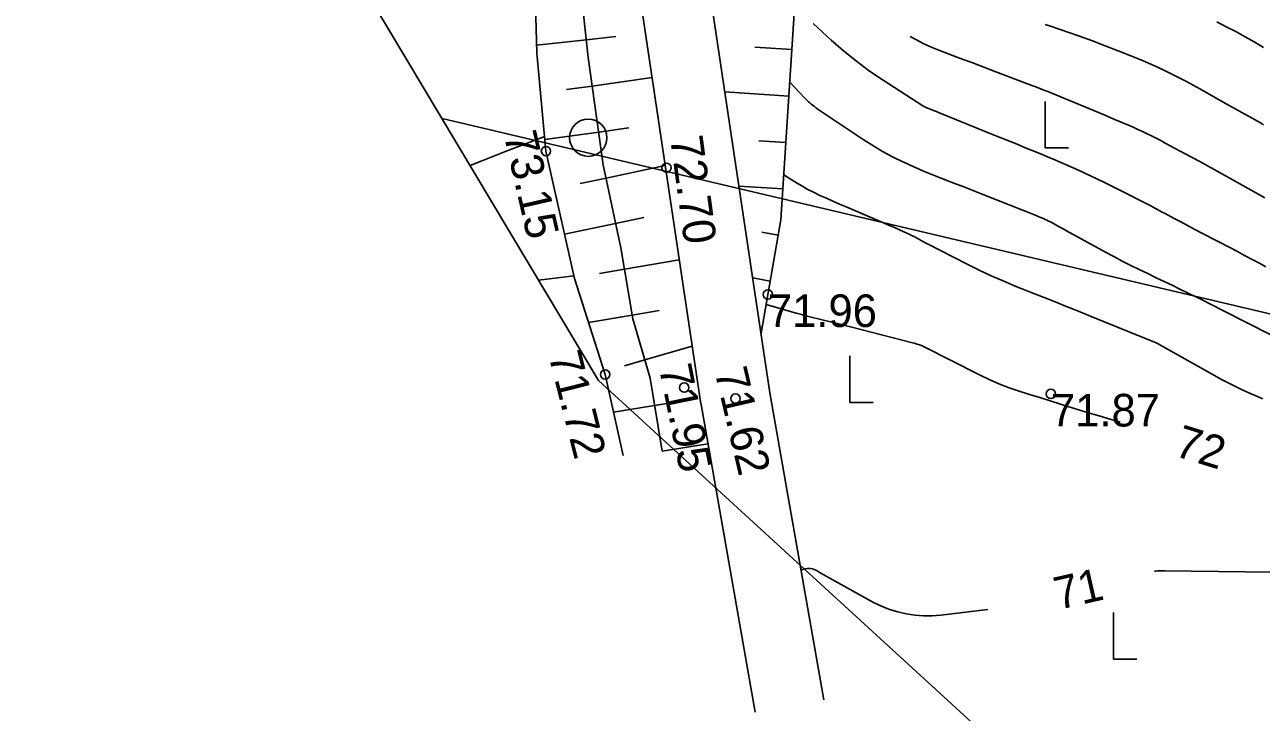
# Model space of a CAD drawing. Extents: x 672122 to 672963, y 6494983 to 6496223.
# Drawn here: x 672183.9 to 672237, y 6495806.7 to 6495836.2 of the extents above; entities that cross this region are included whole.
import ezdxf

# ---------------------------------------------------------------- set-up
doc = ezdxf.new("R2010")
doc.units = 0
for name, color, linetype in [('Default', 7, 'Continuous'), ('HALJASTUS', 7, 'Continuous'), ('HORISONTAAL', 7, 'Continuous'), ('KORGUS', 7, 'Continuous'), ('MOOTPIIR', 7, 'Continuous'), ('PLOKK', 7, 'Continuous'), ('RELJEEF', 7, 'Continuous'), ('TEE', 7, 'Continuous')]:
    doc.layers.add(name, color=color, linetype=linetype)

# ---------------------------------------------------------------- blocks, each defined once
blk = doc.blocks.new('RAIESM')
at = {"layer": 'Default'}
for points in [[(0, 2), (0, 0)], [(0, 0), (1, 0)]]:
    blk.add_lwpolyline(points, dxfattribs=at)
blk = doc.blocks.new('METS')
at = {"layer": 'Default'}
blk.add_circle((0, 0), 0.8, dxfattribs=at)

msp = doc.modelspace()

# ---------------------------------------------------------------- linework, layer by layer
at = {"layer": 'HORISONTAAL'}
for points in [[(672237.198, 6495825.799), (672236.897, 6495825.965), (672236.595, 6495826.129), (672236.292, 6495826.291), (672235.989, 6495826.452), (672235.685, 6495826.611), (672234.457, 6495827.249), (672234.215, 6495827.375), (672233.974, 6495827.501), (672233.734, 6495827.629), (672233.493, 6495827.757), (672233.271, 6495827.875), (672233.142, 6495827.944), (672233.013, 6495828.014), (672232.885, 6495828.083), (672232.757, 6495828.153), (672232.628, 6495828.223), (672232.499, 6495828.292), (672232.369, 6495828.36), (672232.239, 6495828.426), (672230.785, 6495829.165), (672230.246, 6495829.433), (672229.703, 6495829.694), (672229.156, 6495829.946), (672228.606, 6495830.19), (672228.146, 6495830.39), (672227.822, 6495830.528), (672227.498, 6495830.665), (672227.172, 6495830.799), (672226.846, 6495830.931), (672226.519, 6495831.061), (672226.192, 6495831.193), (672225.865, 6495831.325), (672225.539, 6495831.457), (672223.149, 6495832.43), (672223.063, 6495832.465), (672222.978, 6495832.499), (672222.892, 6495832.534), (672222.806, 6495832.567), (672222.669, 6495832.621), (672222.652, 6495832.628), (672222.635, 6495832.635), (672222.618, 6495832.643), (672222.601, 6495832.65), (672222.534, 6495832.682), (672222.517, 6495832.69), (672222.501, 6495832.698), (672222.485, 6495832.708), (672222.469, 6495832.717), (672220.77, 6495833.814), (672220.187, 6495834.212), (672219.619, 6495834.629), (672219.072, 6495835.075), (672218.541, 6495835.54), (672217.761, 6495836.258)], [(672237.111, 6495831.902), (672236.98, 6495831.979), (672236.848, 6495832.054), (672236.716, 6495832.128), (672236.512, 6495832.241), (672236.278, 6495832.371), (672236.043, 6495832.501), (672235.809, 6495832.632), (672235.575, 6495832.764), (672234.399, 6495833.427), (672234.087, 6495833.6), (672233.774, 6495833.77), (672233.457, 6495833.934), (672233.139, 6495834.096), (672232.818, 6495834.251), (672232.495, 6495834.402), (672232.168, 6495834.546), (672231.84, 6495834.686), (672231.407, 6495834.864), (672230.859, 6495835.084), (672230.308, 6495835.298), (672229.754, 6495835.503), (672229.197, 6495835.702), (672227.952, 6495836.136), (672227.726, 6495836.214)], [(672237.109, 6495835.221), (672236.726, 6495835.452), (672236.71, 6495835.461), (672236.313, 6495835.686), (672235.912, 6495835.905), (672235.506, 6495836.114), (672235.097, 6495836.318)], [(672237.159, 6495828.769), (672236.22, 6495829.297), (672235.604, 6495829.641), (672234.985, 6495829.983), (672234.366, 6495830.321), (672233.744, 6495830.657), (672232.887, 6495831.118), (672232.693, 6495831.221), (672232.498, 6495831.322), (672232.301, 6495831.42), (672232.103, 6495831.516), (672231.904, 6495831.61), (672231.705, 6495831.702), (672231.504, 6495831.792), (672231.302, 6495831.88), (672230.682, 6495832.145), (672230.267, 6495832.322), (672229.852, 6495832.497), (672229.437, 6495832.671), (672229.021, 6495832.844), (672228.53, 6495833.047), (672228.359, 6495833.117), (672228.187, 6495833.187), (672228.016, 6495833.256), (672227.844, 6495833.325), (672227.672, 6495833.393), (672227.499, 6495833.46), (672227.327, 6495833.527), (672227.154, 6495833.593), (672225.607, 6495834.179), (672225.089, 6495834.375), (672224.572, 6495834.571), (672224.054, 6495834.767), (672223.536, 6495834.963), (672223.232, 6495835.078), (672222.871, 6495835.226), (672222.515, 6495835.385), (672222.167, 6495835.563), (672221.933, 6495835.694)], [(672237.392, 6495822.885), (672235.353, 6495823.927), (672234.88, 6495824.167), (672234.407, 6495824.404), (672233.931, 6495824.637), (672233.455, 6495824.868), (672233.233, 6495824.975), (672232.867, 6495825.151), (672232.5, 6495825.327), (672232.134, 6495825.504), (672231.768, 6495825.681), (672231.403, 6495825.861), (672231.04, 6495826.044), (672230.68, 6495826.234), (672230.322, 6495826.426), (672228.642, 6495827.347), (672228.503, 6495827.423), (672228.363, 6495827.5), (672228.224, 6495827.576), (672228.084, 6495827.652), (672227.95, 6495827.725), (672227.876, 6495827.764), (672227.802, 6495827.801), (672227.728, 6495827.836), (672227.652, 6495827.87), (672227.576, 6495827.902), (672227.5, 6495827.934), (672227.423, 6495827.965), (672227.346, 6495827.996), (672225.094, 6495828.89), (672224.663, 6495829.06), (672224.231, 6495829.229), (672223.799, 6495829.397), (672223.366, 6495829.565), (672222.935, 6495829.735), (672222.506, 6495829.912), (672222.082, 6495830.098), (672221.659, 6495830.289), (672221.612, 6495830.311), (672221.174, 6495830.528), (672220.743, 6495830.757), (672220.323, 6495831.006), (672219.91, 6495831.268), (672218.23, 6495832.389), (672218.146, 6495832.445), (672218.064, 6495832.502), (672217.982, 6495832.561), (672217.902, 6495832.62), (672217.865, 6495832.647), (672217.803, 6495832.694), (672217.742, 6495832.742), (672217.681, 6495832.791), (672217.62, 6495832.839), (672217.561, 6495832.89), (672217.504, 6495832.942), (672217.448, 6495832.997), (672217.394, 6495833.052), (672216.762, 6495833.734)], [(672206.231, 6495831.399), (672206.009, 6495831.314), (672204.503, 6495830.734), (672203.504, 6495830.342), (672203.031, 6495830.152)], [(672237.075, 6495820.127), (672236.65, 6495820.312), (672236.608, 6495820.33), (672236.166, 6495820.53), (672235.728, 6495820.739), (672235.297, 6495820.962), (672234.87, 6495821.194), (672232.553, 6495822.5), (672232.519, 6495822.519), (672232.5, 6495822.528), (672229.698, 6495823.669), (672229.332, 6495823.818), (672228.966, 6495823.965), (672228.6, 6495824.113), (672228.233, 6495824.259), (672227.867, 6495824.405), (672227.5, 6495824.551), (672227.133, 6495824.697), (672226.767, 6495824.844), (672226.446, 6495824.972), (672225.923, 6495825.189), (672225.403, 6495825.417), (672224.891, 6495825.658), (672224.382, 6495825.909), (672222.705, 6495826.768), (672222.603, 6495826.821), (672222.501, 6495826.875), (672222.4, 6495826.93), (672222.3, 6495826.986), (672222.199, 6495827.041), (672222.097, 6495827.095), (672221.994, 6495827.146), (672221.89, 6495827.195), (672221.662, 6495827.3), (672221.442, 6495827.399), (672221.223, 6495827.497), (672221.002, 6495827.594), (672220.782, 6495827.689), (672219.176, 6495828.374), (672218.896, 6495828.495), (672218.615, 6495828.617), (672218.336, 6495828.741), (672218.057, 6495828.867), (672217.781, 6495828.999), (672217.51, 6495829.138), (672217.244, 6495829.288), (672216.982, 6495829.446), (672216.505, 6495829.746)], [(672207.486, 6495825.415), (672206.909, 6495825.333), (672206.321, 6495825.263), (672205.974, 6495825.223)], [(672230.945, 6495819.129), (672230.558, 6495819.239), (672230.046, 6495819.388), (672229.535, 6495819.54), (672229.025, 6495819.696), (672228.516, 6495819.856), (672228.383, 6495819.898), (672227.941, 6495820.039), (672227.499, 6495820.178), (672227.057, 6495820.317), (672226.615, 6495820.454), (672226.176, 6495820.603), (672225.744, 6495820.766), (672225.321, 6495820.951), (672224.903, 6495821.15), (672222.5, 6495822.376), (672222.421, 6495822.421), (672222.289, 6495822.461), (672222.223, 6495822.48), (672222.156, 6495822.499), (672222.089, 6495822.517), (672222.023, 6495822.534), (672218.92, 6495823.327), (672218.684, 6495823.387), (672218.447, 6495823.446), (672218.211, 6495823.505), (672217.974, 6495823.563), (672217.737, 6495823.622), (672217.501, 6495823.683), (672217.266, 6495823.747), (672217.031, 6495823.813), (672215.743, 6495824.184)], [(672225.259, 6495811.079), (672223.249, 6495810.835), (672222.875, 6495810.807), (672222.502, 6495810.801), (672222.13, 6495810.829), (672221.758, 6495810.88), (672221.393, 6495810.965), (672221.037, 6495811.073), (672220.692, 6495811.215), (672220.355, 6495811.38), (672218.58, 6495812.356), (672218.45, 6495812.429), (672218.32, 6495812.503), (672218.192, 6495812.578), (672218.064, 6495812.654), (672217.942, 6495812.728), (672217.874, 6495812.764), (672217.803, 6495812.794), (672217.73, 6495812.815), (672217.654, 6495812.831), (672217.578, 6495812.836), (672217.502, 6495812.835), (672217.426, 6495812.823), (672217.352, 6495812.804), (672217.246, 6495812.769)], [(672237.461, 6495812.681), (672232.861, 6495812.739), (672232.801, 6495812.739), (672232.741, 6495812.739), (672232.68, 6495812.738), (672232.62, 6495812.736), (672232.56, 6495812.732), (672232.501, 6495812.726), (672232.441, 6495812.718), (672232.419, 6495812.714)]]:
    msp.add_lwpolyline(points, dxfattribs=at)
at = {"layer": 'KORGUS'}
for centre in [(672206.289, 6495830.769), (672211.465, 6495830.057), (672215.818, 6495824.611), (672208.827, 6495821.17), (672212.227, 6495820.608), (672214.424, 6495820.137), (672227.975, 6495820.337)]:
    msp.add_circle(centre, 0.2, dxfattribs=at)
at = {"layer": 'MOOTPIIR'}
msp.add_lwpolyline([(672159.746, 6496081.527), (672307.184, 6496125.136), (672439.048, 6496019.229), (672497.193, 6496041.034), (672550.146, 6496077.374), (672635.287, 6496005.732), (672770.265, 6495804.302), (672747.423, 6495756.54), (672700.699, 6495765.885), (672397.516, 6495716.046), (672283.303, 6495752.387), (672208.546, 6495820.914), (672167.014, 6495890.48), (672146.248, 6496047.263)], close=True, dxfattribs=at)
at = {"layer": 'PLOKK'}
msp.add_line((672201.824, 6495832.173), (672301.26, 6495808.7), dxfattribs=at)
at = {"layer": 'RELJEEF'}
for p, q in [((672208.022, 6495835.551), (672205.888, 6495835.319)), ((672208.022, 6495835.551), (672209.291, 6495835.689)), ((672216.852, 6495835.133), (672215.26, 6495835.236)), ((672208.275, 6495833.567), (672210.845, 6495833.926)), ((672208.275, 6495833.567), (672207.166, 6495833.413)), ((672216.723, 6495833.137), (672213.971, 6495833.315)), ((672208.552, 6495831.587), (672209.846, 6495831.767)), ((672208.552, 6495831.587), (672206.243, 6495831.265)), ((672216.595, 6495831.141), (672215.435, 6495831.216)), ((672208.867, 6495829.613), (672211.41, 6495830.147)), ((672208.867, 6495829.613), (672207.76, 6495829.38)), ((672216.466, 6495829.145), (672214.577, 6495829.267)), ((672209.279, 6495827.655), (672207.088, 6495827.195)), ((672209.279, 6495827.655), (672210.492, 6495827.91)), ((672216.265, 6495827.158), (672215.561, 6495827.282)), ((672209.656, 6495825.692), (672212.015, 6495826.097)), ((672209.656, 6495825.692), (672208.581, 6495825.507)), ((672215.92, 6495825.188), (672215.168, 6495825.32)), ((672209.994, 6495823.721), (672211.153, 6495823.919)), ((672209.994, 6495823.721), (672208.117, 6495823.398)), ((672215.574, 6495823.218), (672215.527, 6495823.227)), ((672210.537, 6495821.796), (672212.57, 6495822.389)), ((672210.537, 6495821.796), (672209.663, 6495821.542)), ((672210.954, 6495819.844), (672209.185, 6495819.557)), ((672210.954, 6495819.844), (672211.928, 6495820.002)), ((672211.274, 6495817.87), (672213.246, 6495818.19))]:
    msp.add_line(p, q, dxfattribs=at)
for points in [[(672215.525, 6495822.94), (672216.38, 6495827.81), (672216.952, 6495836.677), (672216.912, 6495839.887), (672216.51, 6495842.104), (672214.915, 6495848.413), (672214.153, 6495852.566), (672213.993, 6495855.735), (672214.524, 6495863.81), (672214.304, 6495867.692)], [(672209.415, 6495843.718), (672207.904, 6495843.247), (672206.65, 6495842.756), (672206.109, 6495842.064), (672205.768, 6495839.676), (672205.898, 6495834.972), (672206.289, 6495830.769), (672207.513, 6495825.293), (672208.827, 6495821.17), (672209.599, 6495817.689)], [(672207.413, 6495841.141), (672208.105, 6495834.792), (672208.747, 6495830.187), (672209.499, 6495826.607), (672210.021, 6495823.567), (672210.763, 6495821.02), (672211.274, 6495817.87)]]:
    msp.add_lwpolyline(points, dxfattribs=at)
at = {"layer": 'TEE'}
for points in [[(672215.277, 6495806.656), (672212.95, 6495819.876), (672212.95, 6495819.886), (672212.939, 6495819.906), (672212.939, 6495819.916), (672209.599, 6495842.254), (672209.599, 6495842.264), (672209.599, 6495842.274), (672209.599, 6495842.284), (672206.911, 6495863.238), (672206.901, 6495863.248), (672206.901, 6495863.268), (672206.901, 6495863.278), (672205.487, 6495877.612)], [(672208.476, 6495877.923), (672209.89, 6495863.599), (672212.568, 6495842.686), (672215.909, 6495820.378), (672218.226, 6495807.197)]]:
    msp.add_lwpolyline(points, dxfattribs=at)

# ---------------------------------------------------------------- block references
at = {"layer": 'HALJASTUS'}
for name, p in [('RAIESM', (672227.729, 6495830.905)), ('METS', (672208.104, 6495831.345)), ('RAIESM', (672219.339, 6495819.969)), ('RAIESM', (672230.661, 6495808.937))]:
    msp.add_blockref(name, p, dxfattribs=at)

# ---------------------------------------------------------------- texts
at = {"layer": 'HORISONTAAL'}
for s, rotation, p in [('72', 342.7996, (672233.214, 6495817.694)), ('71', 12.8688, (672228.291, 6495811.053))]:
    msp.add_text(s, height=1.4, rotation=rotation, dxfattribs=at).set_placement(p)
at = {"layer": 'KORGUS'}
for s, rotation, p in [('73.15', 282.7939, (672204.472, 6495831.47)), ('72.70', 277.6506, (672211.615, 6495831.351)), ('71.72', 284.1622, (672206.391, 6495821.997)), ('71.95', 281.426, (672211.133, 6495821.476)), ('71.62', 283.2255, (672213.52, 6495821.31))]:
    msp.add_text(s, height=1.4, rotation=rotation, dxfattribs=at).set_placement(p)
for s, p in [('71.96', (672215.818, 6495823.211)), ('71.87', (672227.975, 6495818.937))]:
    msp.add_text(s, height=1.4, dxfattribs=at).set_placement(p)

doc.saveas('drawing.dxf')
